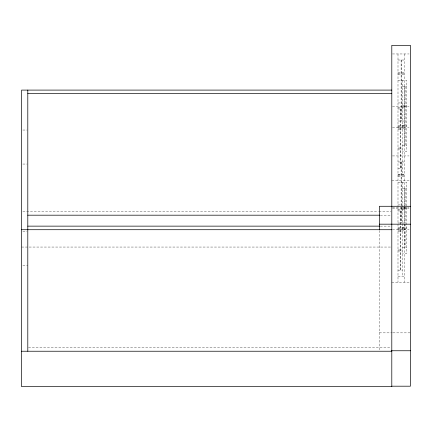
<?xml version="1.0" encoding="UTF-8"?>
<svg xmlns="http://www.w3.org/2000/svg" width="432" height="432" viewBox="0 0 432 432"><rect width="100%" height="100%" fill="white"/><g stroke="black" fill="none" stroke-linecap="round" stroke-linejoin="round"><path stroke-width="0.32" stroke-dasharray="2.16 1.62" d="M392.461 53.962L409.072 53.962M397.996 60.016L404.201 60.016M397.996 72.695L404.201 72.695M397.996 73.175L404.201 73.175M397.996 74.218L404.201 74.218M397.996 80.266L406.679 80.266L406.679 151.524L402.338 151.524M402.338 86.314L406.679 86.314M397.996 102.946L402.338 102.946M402.338 105.451L406.679 105.451M402.338 106.488L406.679 106.488M392.461 106.839L409.072 106.839M397.996 107.881L404.201 107.881M397.996 108.994L402.338 108.994M397.996 121.041L404.201 121.041M402.338 125.302L406.679 125.302M397.996 125.572L404.201 125.572M397.996 126.338L406.679 126.338M397.996 127.094L404.201 127.094M392.461 127.375L409.072 127.375M397.996 128.131L404.201 128.131M397.996 129.168L402.338 129.168M22.842 130.037L27.178 130.037M402.338 145.476L406.679 145.476M397.996 147.982L402.338 147.982M397.996 149.018L402.338 149.018M392.461 155.93L409.072 155.93M397.996 161.984L404.201 161.984M22.842 164.047L27.178 164.047M397.996 168.156L402.338 168.156M397.996 174.204L404.201 174.204M397.996 174.663L404.201 174.663M397.996 175.144L404.201 175.144M397.996 176.186L404.201 176.186M391.797 180.257L409.072 180.257M397.996 182.234L406.679 182.234L406.679 253.492L402.338 253.492M402.338 188.282L406.679 188.282M397.996 204.914L402.338 204.914M392.461 207.344L409.072 207.344M402.338 207.419L406.679 207.419M402.338 208.456L406.679 208.456M392.461 208.807L409.072 208.807M397.996 209.849L404.201 209.849M397.996 210.962L402.338 210.962M22.842 211.61L378.313 211.61M378.983 211.61L391.122 211.61M380.338 215.19L391.122 215.19M397.996 223.009L404.201 223.009M380.338 226.136L391.797 226.136M402.338 227.27L406.679 227.27M397.996 227.54L404.201 227.54M397.996 228.307L406.679 228.307M397.996 229.063L404.201 229.063M392.461 229.343L409.072 229.343M397.996 230.099L404.201 230.099M397.996 231.136L402.338 231.136M22.842 231.298L27.178 231.298M21.6 247.05L391.122 247.05M402.338 247.444L406.679 247.444M397.996 249.95L402.338 249.95M397.996 250.987L402.338 250.987M22.842 265.307L27.799 265.307M397.996 270.124L402.338 270.124M397.996 276.172L404.201 276.172M391.797 282.226L409.072 282.226M379.393 332.856L392.202 332.856M392.877 332.856L410.4 332.856M28.474 347.652L391.122 347.652M405.13 86.314L405.13 145.476M405.13 188.282L405.13 223.247M405.13 223.911L405.13 247.444M404.509 86.314L404.509 145.476M404.509 188.282L404.509 223.247M404.509 223.911L404.509 247.444M404.201 53.962L404.201 282.226M402.338 80.266L402.338 174.204M402.338 182.234L402.338 276.172M401.717 60.016L401.717 121.041M401.717 161.984L401.717 223.009M401.101 60.016L401.101 121.041M401.101 161.984L401.101 223.009M400.788 108.994L400.788 168.156M400.788 210.962L400.788 270.124M400.167 108.994L400.167 168.156M400.167 210.962L400.167 270.124M397.996 53.962L397.996 282.226M379.393 230.515L379.393 350.757"/><path stroke-width="0.65" d="M391.797 90.094L21.6 90.094L21.6 386.672L391.797 386.672L391.797 45.328L410.4 45.328L410.4 386.197L391.797 386.197M27.799 93.674L391.797 93.674M410.4 206.28L379.393 206.28L379.393 229.565M27.799 215.19L379.663 215.19M379.393 224.176L410.4 224.176M27.799 226.136L379.663 226.136M21.6 229.716L391.797 229.716M391.527 350.757L410.4 350.757M21.6 351.232L391.797 351.232M27.799 90.094L27.799 351.232"/></g></svg>
